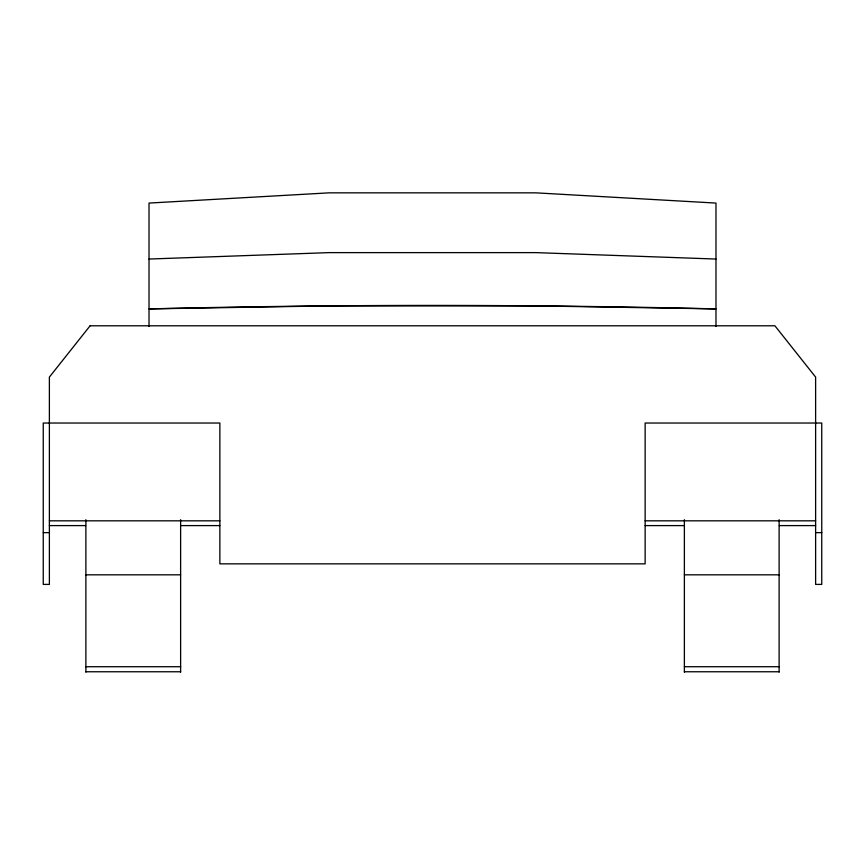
<?xml version="1.0" encoding="UTF-8"?>
<svg xmlns="http://www.w3.org/2000/svg" width="865" height="865" viewBox="0 0 865 865"><rect width="100%" height="100%" fill="white"/><g stroke="black" fill="none" stroke-linecap="round" stroke-linejoin="round"><path stroke-width="1.3" d="M149.018 259.046L329.165 252.623L535.835 252.623L715.982 259.046M49.381 520.827L219.861 520.827M645.139 520.827L815.619 520.827M49.381 525.596L85.624 525.596M180.936 525.596L219.861 525.596M645.139 525.596L684.064 525.596M779.376 525.596L815.619 525.596M43.25 532.635L49.381 532.635M815.619 532.635L821.75 532.635M85.884 574.825L180.623 574.825M684.377 574.825L779.116 574.825M85.884 666.72L180.623 666.72M684.377 666.72L779.116 666.72M85.884 671.759L180.623 671.759M684.377 671.759L779.116 671.759M779.116 519.681L779.116 672.159M715.982 326.419L715.982 203.08L535.835 192.841L329.165 192.841L149.018 203.08L149.018 326.419M684.377 519.681L684.377 672.159M180.623 519.681L180.623 672.159M85.884 519.681L85.884 672.159M90.101 325.791L49.381 377.097L49.381 584.405L43.25 584.405L43.25 423.028L219.861 423.028L219.861 563.85L645.139 563.85L645.139 423.028L821.75 423.028L821.75 584.405L815.619 584.405L815.619 377.097L774.899 325.791L90.101 325.791M329.165 305.886L149.018 308.902A2623.534 594.979 0 0 1 715.982 308.902L535.835 305.886L329.165 305.886"/></g></svg>
